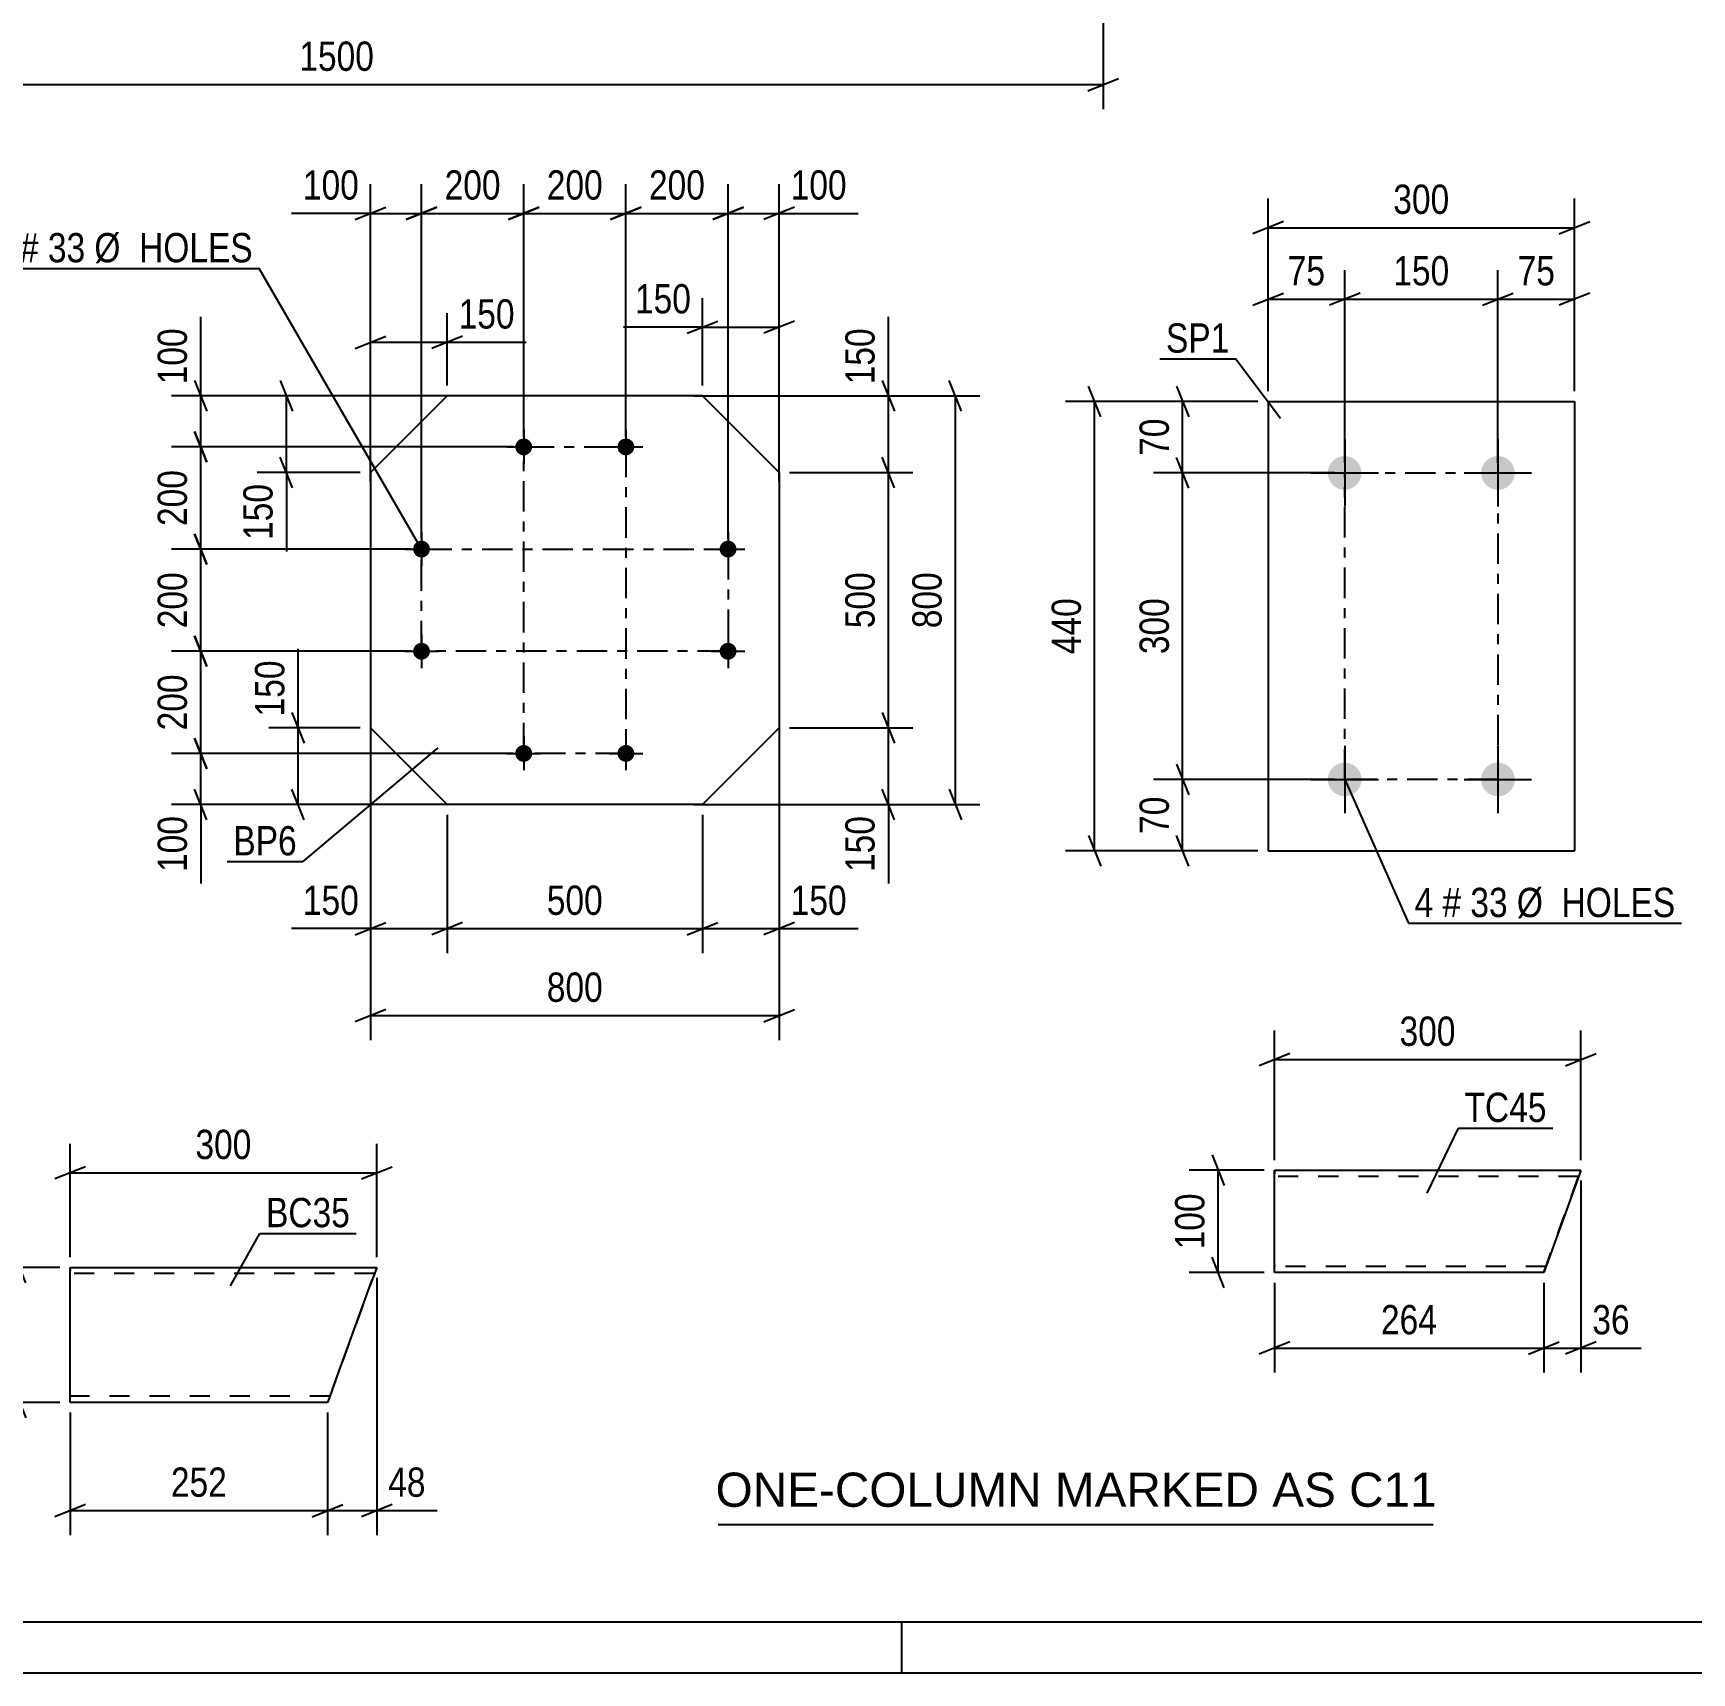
# Model space of a CAD drawing. Header units: millimetres. Extents: x 0 to 594, y 0 to 420.
# Drawn here: x 89 to 251.3, y 0 to 160.5 of the extents above; entities that cross this region are included whole.
import ezdxf

# ---------------------------------------------------------------- set-up
doc = ezdxf.new("R2010")
doc.units = ezdxf.units.MM
doc.linetypes.add('DXK_LINE_DOT2', pattern=[3.9198, 1.9599, -1.9599])
doc.linetypes.add('DXK_LINE_DOT3', pattern=[5.9187, 2.979, -0.9799, 0.9799, -0.9799])
doc.styles.add('Arial', font='arial.ttf', dxfattribs={"height": 0.2})
doc.styles.add('Arial Narrow', font='ARIALN.TTF', dxfattribs={"height": 0.2})

# ---------------------------------------------------------------- blocks, each defined once
blk = doc.blocks.new('Unknown-682013357-1131 - 22569')
at = {"color": 5, "linetype": 'Continuous'}
for p, q in [((5, 5), (589, 5)), ((174, 0), (174, 5)), ((0, 0), (594, 0))]:
    blk.add_line(p, q, dxfattribs=at)
blk = doc.blocks.new('Part-682013357-1289 - 1273')
at = {"color": 2, "linetype": 'Continuous'}
for p, q in [((92.59, 38.47), (92.59, 39.67)), ((92.59, 39.67), (122.59, 39.67)), ((122.47, 39.32), (122.16, 38.47)), ((122.56, 39.58), (122.47, 39.32)), ((122.59, 39.67), (122.56, 39.58)), ((92.59, 26.47), (92.59, 38.47)), ((118.23, 27.67), (122.16, 38.47)), ((118.23, 27.67), (117.79, 26.47)), ((117.79, 26.47), (92.59, 26.47))]:
    blk.add_line(p, q, dxfattribs=at)
at = {"color": 7, "linetype": 'DXK_LINE_DOT2'}
for p, q in [((92.59, 39.67), (92.59, 39.58)), ((92.59, 39.58), (92.59, 39.32)), ((122.37, 39.07), (92.59, 39.07)), ((122.59, 39.67), (117.79, 26.47)), ((122.32, 38.93), (122.16, 38.47)), ((92.59, 27.21), (92.59, 27.12)), ((92.59, 27.12), (92.59, 27.21)), ((92.59, 27.12), (92.59, 27.07)), ((92.59, 27.07), (92.59, 27.12)), ((118.01, 27.07), (92.59, 27.07)), ((118.01, 27.07), (118.02, 27.12))]:
    blk.add_line(p, q, dxfattribs=at)
blk = doc.blocks.new('Part-682013357-1235 - 1217')
at = {"color": 2, "linetype": 'Continuous'}
for p, q in [((210.45, 47.98), (210.45, 49.18)), ((210.45, 49.18), (240.45, 49.18)), ((240.41, 49.09), (240.18, 48.44)), ((240.45, 49.18), (240.41, 49.09)), ((210.45, 39.18), (210.45, 47.98)), ((240.01, 47.98), (236.81, 39.18)), ((240.18, 48.44), (240.01, 47.98)), ((236.81, 39.18), (210.45, 39.18))]:
    blk.add_line(p, q, dxfattribs=at)
at = {"color": 7, "linetype": 'DXK_LINE_DOT2'}
for p, q in [((210.45, 49.18), (210.45, 49.09)), ((210.45, 49.09), (210.45, 48.83)), ((236.84, 39.27), (240.32, 48.83)), ((240.23, 48.58), (210.45, 48.58)), ((210.45, 39.92), (210.45, 39.83)), ((210.45, 39.83), (210.45, 39.92)), ((210.45, 39.83), (210.45, 39.78)), ((210.45, 39.78), (210.45, 39.83)), ((237.03, 39.78), (210.45, 39.78))]:
    blk.add_line(p, q, dxfattribs=at)
blk = doc.blocks.new('Bolt-682013357-2531 - 2497')
at = {"linetype": 'Continuous'}
for points in [[(217.33, 119.08, -1), (217.33, 115.78, -1)], [(232.33, 119.08, -1), (232.33, 115.78, -1)], [(217.33, 89.08, -1), (217.33, 85.78, -1)], [(232.33, 89.08, -1), (232.33, 85.78, -1)]]:
    blk.add_hatch(color=1, dxfattribs=at).paths.add_polyline_path(points)
at = {"color": 1, "linetype": 'Continuous'}
for p, q in [((217.33, 120.73), (217.33, 114.13)), ((232.33, 120.73), (232.33, 114.13)), ((214.03, 117.43), (220.63, 117.43)), ((229.03, 117.43), (235.63, 117.43)), ((217.33, 90.73), (217.33, 84.13)), ((232.33, 90.73), (232.33, 84.13)), ((214.03, 87.43), (220.63, 87.43)), ((229.03, 87.43), (235.63, 87.43))]:
    blk.add_line(p, q, dxfattribs=at)
blk = doc.blocks.new('Part-682013357-2546 - 2497')
at = {"color": 2, "linetype": 'Continuous'}
for p, q in [((209.83, 124.43), (209.83, 80.43)), ((209.83, 124.43), (239.83, 124.43)), ((239.83, 124.43), (239.83, 80.43)), ((209.83, 80.43), (239.83, 80.43))]:
    blk.add_line(p, q, dxfattribs=at)
blk = doc.blocks.new('Bolt-682013357-1621 - 1587')
at = {"linetype": 'Continuous'}
for points in [[(136.98, 120.8, -1), (136.98, 119.15, -1)], [(146.98, 120.8, -1), (146.98, 119.15, -1)], [(126.98, 110.8, -1), (126.98, 109.15, -1)], [(156.98, 110.8, -1), (156.98, 109.15, -1)], [(126.98, 100.8, -1), (126.98, 99.15, -1)], [(156.98, 100.8, -1), (156.98, 99.15, -1)], [(136.98, 90.8, -1), (136.98, 89.15, -1)], [(146.98, 90.8, -1), (146.98, 89.15, -1)]]:
    blk.add_hatch(color=1, dxfattribs=at).paths.add_polyline_path(points)
at = {"color": 1, "linetype": 'Continuous'}
for p, q in [((136.98, 121.63), (136.98, 118.33)), ((146.98, 121.63), (146.98, 118.33)), ((135.33, 119.98), (138.63, 119.98)), ((145.33, 119.98), (148.63, 119.98)), ((126.98, 111.63), (126.98, 108.33)), ((156.98, 111.63), (156.98, 108.33)), ((125.33, 109.98), (128.63, 109.98)), ((155.33, 109.98), (158.63, 109.98)), ((126.98, 101.63), (126.98, 98.33)), ((156.98, 101.63), (156.98, 98.33)), ((125.33, 99.98), (128.63, 99.98)), ((155.33, 99.98), (158.63, 99.98)), ((136.98, 91.63), (136.98, 88.33)), ((146.98, 91.63), (146.98, 88.33)), ((135.33, 89.98), (138.63, 89.98)), ((145.33, 89.98), (148.63, 89.98))]:
    blk.add_line(p, q, dxfattribs=at)
blk = doc.blocks.new('Part-682013357-1636 - 1587')
at = {"color": 2, "linetype": 'Continuous'}
for p, q in [((129.48, 124.98), (121.98, 117.48)), ((154.48, 124.98), (129.48, 124.98)), ((161.98, 117.48), (154.48, 124.98)), ((121.98, 117.48), (121.98, 92.48)), ((161.98, 117.48), (161.98, 92.48)), ((129.48, 84.98), (121.98, 92.48)), ((161.98, 92.48), (154.48, 84.98)), ((154.48, 84.98), (129.48, 84.98))]:
    blk.add_line(p, q, dxfattribs=at)
blk = doc.blocks.new('Rectangle-682013357-2636 - 2497')
at = {"color": 1, "linetype": 'DXK_LINE_DOT3'}
blk.add_lwpolyline([(217.33, 117.43), (232.33, 117.43), (232.33, 87.43), (217.33, 87.43), (217.33, 117.43)], close=True, dxfattribs=at)
blk = doc.blocks.new('Rectangle-682013357-11024 - 1587')
at = {"color": 1, "linetype": 'DXK_LINE_DOT3'}
blk.add_lwpolyline([(136.98, 119.98), (146.98, 119.98), (146.98, 89.98), (136.98, 89.98), (136.98, 119.98)], close=True, dxfattribs=at)
blk = doc.blocks.new('Rectangle-682013357-11034 - 1587')
at = {"color": 1, "linetype": 'DXK_LINE_DOT3'}
blk.add_lwpolyline([(126.98, 109.98), (156.98, 109.98), (156.98, 99.98), (126.98, 99.98), (126.98, 109.98)], close=True, dxfattribs=at)
blk = doc.blocks.new('StraightDimension-682013357-4572 - 4039')
at = {"color": 7, "linetype": 'Continuous'}
for p, q in [((43.67, 245.25), (43.67, 153.03)), ((193.68, 245.25), (193.68, 153.03)), ((45.17, 156.03), (42.17, 154.83)), ((192.18, 154.83), (195.18, 156.03)), ((43.67, 155.43), (193.68, 155.43))]:
    blk.add_line(p, q, dxfattribs=at)
at = {"color": 0}
blk.add_wipeout([(122.93, 156.18), (122.93, 160.38), (114.42, 160.38), (114.42, 156.18)], dxfattribs=at)
at = {"color": 3, "style": 'Arial Narrow'}
blk.add_text('1500', height=2.863, dxfattribs=at).set_placement((115.02, 156.78))
blk = doc.blocks.new('StraightDimension-682013357-1308 - 1273')
at = {"color": 7, "linetype": 'Continuous'}
for p, q in [((92.59, 40.67), (92.59, 51.78)), ((122.59, 40.67), (122.59, 51.78)), ((94.09, 49.53), (91.09, 48.33)), ((92.59, 48.93), (122.59, 48.93)), ((121.09, 48.33), (124.09, 49.53))]:
    blk.add_line(p, q, dxfattribs=at)
at = {"color": 0}
blk.add_wipeout([(110.94, 49.68), (110.94, 53.88), (104.25, 53.88), (104.25, 49.68)], dxfattribs=at)
at = {"color": 3, "style": 'Arial Narrow'}
blk.add_text('300', height=2.863, dxfattribs=at).set_placement((104.85, 50.28))
blk = doc.blocks.new('StraightDimension-682013357-1300 - 1273')
at = {"color": 7, "linetype": 'Continuous'}
for p, q in [((122.59, 38.67), (122.59, 13.48)), ((117.79, 25.47), (117.79, 13.48)), ((116.29, 15.28), (119.29, 16.48)), ((124.09, 16.48), (121.09, 15.28)), ((117.79, 15.88), (122.59, 15.88))]:
    blk.add_line(p, q, dxfattribs=at)
at = {"color": 0}
blk.add_wipeout([(127.97, 16.63), (127.97, 20.83), (123.12, 20.83), (123.12, 16.63)], dxfattribs=at)
at = {"color": 7, "linetype": 'Continuous'}
blk.add_line((122.59, 15.88), (128.5, 15.88), dxfattribs=at)
blk.add_line((122.59, 15.88), (128.5, 15.88), dxfattribs=at)
at = {"color": 3, "style": 'Arial Narrow'}
blk.add_text('48', height=2.863, dxfattribs=at).set_placement((123.72, 17.23))
blk = doc.blocks.new('StraightDimension-682013357-1293 - 1273')
at = {"color": 7, "linetype": 'Continuous'}
for p, q in [((92.59, 25.47), (92.59, 13.48)), ((117.79, 25.47), (117.79, 13.48)), ((94.09, 16.48), (91.09, 15.28)), ((116.29, 15.28), (119.29, 16.48)), ((92.59, 15.88), (117.79, 15.88))]:
    blk.add_line(p, q, dxfattribs=at)
at = {"color": 0}
blk.add_wipeout([(108.53, 16.63), (108.53, 20.83), (101.85, 20.83), (101.85, 16.63)], dxfattribs=at)
at = {"color": 3, "style": 'Arial Narrow'}
blk.add_text('252', height=2.863, dxfattribs=at).set_placement((102.45, 17.23))
blk = doc.blocks.new('StraightDimension-682013357-11305 - 1273')
at = {"color": 7, "linetype": 'Continuous'}
for p, q in [((88.25, 38.17), (87.05, 41.17)), ((91.59, 39.67), (84.8, 39.67)), ((87.65, 26.47), (87.65, 39.67)), ((87.05, 27.97), (88.25, 24.97)), ((91.59, 26.47), (84.8, 26.47))]:
    blk.add_line(p, q, dxfattribs=at)
at = {"color": 0}
blk.add_wipeout([(86.9, 36.42), (82.7, 36.42), (82.7, 29.73), (86.9, 29.73)], dxfattribs=at)
at = {"color": 3, "style": 'Arial Narrow'}
blk.add_text('132', height=2.863, rotation=90.0002, dxfattribs=at).set_placement((86.3, 30.33))
blk = doc.blocks.new('StraightDimension-682013357-11316 - 1217')
at = {"color": 7, "linetype": 'Continuous'}
for p, q in [((204.35, 50.68), (205.55, 47.68)), ((209.45, 49.18), (202.1, 49.18)), ((204.95, 39.18), (204.95, 49.18)), ((205.55, 37.68), (204.35, 40.68)), ((209.45, 39.18), (202.1, 39.18))]:
    blk.add_line(p, q, dxfattribs=at)
at = {"color": 0}
blk.add_wipeout([(204.2, 47.53), (200, 47.53), (200, 40.84), (204.2, 40.84)], dxfattribs=at)
at = {"color": 3, "style": 'Arial Narrow'}
blk.add_text('100', height=2.863, rotation=90.0002, dxfattribs=at).set_placement((203.6, 41.44))
blk = doc.blocks.new('StraightDimension-682013357-1239 - 1217')
at = {"color": 7, "linetype": 'Continuous'}
for p, q in [((210.45, 50.18), (210.45, 62.86)), ((240.45, 50.18), (240.45, 62.86)), ((211.95, 60.61), (208.95, 59.41)), ((238.95, 59.41), (241.95, 60.61)), ((210.45, 60.01), (240.45, 60.01))]:
    blk.add_line(p, q, dxfattribs=at)
at = {"color": 0}
blk.add_wipeout([(228.79, 60.76), (228.79, 64.96), (222.1, 64.96), (222.1, 60.76)], dxfattribs=at)
at = {"color": 3, "style": 'Arial Narrow'}
blk.add_text('300', height=2.863, dxfattribs=at).set_placement((222.7, 61.36))
blk = doc.blocks.new('StraightDimension-682013357-1264 - 1217')
at = {"color": 7, "linetype": 'Continuous'}
for p, q in [((240.45, 48.18), (240.45, 29.38)), ((236.81, 38.18), (236.81, 29.38)), ((235.31, 31.18), (238.31, 32.38)), ((236.81, 31.78), (240.45, 31.78)), ((241.95, 32.38), (238.95, 31.18))]:
    blk.add_line(p, q, dxfattribs=at)
at = {"color": 0}
blk.add_wipeout([(245.83, 32.53), (245.83, 36.73), (240.97, 36.73), (240.97, 32.53)], dxfattribs=at)
at = {"color": 7, "linetype": 'Continuous'}
blk.add_line((240.45, 31.78), (246.35, 31.78), dxfattribs=at)
blk.add_line((240.45, 31.78), (246.35, 31.78), dxfattribs=at)
at = {"color": 3, "style": 'Arial Narrow'}
blk.add_text('36', height=2.863, dxfattribs=at).set_placement((241.57, 33.13))
blk = doc.blocks.new('StraightDimension-682013357-1256 - 1217')
at = {"color": 7, "linetype": 'Continuous'}
for p, q in [((210.45, 38.18), (210.45, 29.38)), ((236.81, 38.18), (236.81, 29.38)), ((211.95, 32.38), (208.95, 31.18)), ((210.45, 31.78), (236.81, 31.78)), ((235.31, 31.18), (238.31, 32.38))]:
    blk.add_line(p, q, dxfattribs=at)
at = {"color": 0}
blk.add_wipeout([(226.97, 32.53), (226.97, 36.73), (220.28, 36.73), (220.28, 32.53)], dxfattribs=at)
at = {"color": 3, "style": 'Arial Narrow'}
blk.add_text('264', height=2.863, dxfattribs=at).set_placement((220.88, 33.13))
blk = doc.blocks.new('StraightDimension-682013357-2573 - 2497')
at = {"color": 7, "linetype": 'Continuous'}
for p, q in [((200.87, 88.93), (202.07, 85.93)), ((216.33, 87.43), (198.62, 87.43)), ((201.47, 80.43), (201.47, 87.43)), ((202.07, 78.93), (200.87, 81.93)), ((208.83, 80.43), (198.62, 80.43))]:
    blk.add_line(p, q, dxfattribs=at)
at = {"color": 0}
blk.add_wipeout([(200.72, 86.36), (196.52, 86.36), (196.52, 81.5), (200.72, 81.5)], dxfattribs=at)
at = {"color": 3, "style": 'Arial Narrow'}
blk.add_text('70', height=2.863, rotation=90.0002, dxfattribs=at).set_placement((200.12, 82.1))
blk = doc.blocks.new('StraightDimension-682013357-2563 - 2497')
at = {"color": 7, "linetype": 'Continuous'}
for p, q in [((202.07, 115.93), (200.87, 118.93)), ((216.33, 117.43), (198.62, 117.43)), ((201.47, 87.43), (201.47, 117.43)), ((200.87, 88.93), (202.07, 85.93)), ((216.33, 87.43), (198.62, 87.43))]:
    blk.add_line(p, q, dxfattribs=at)
at = {"color": 0}
blk.add_wipeout([(200.72, 105.77), (196.52, 105.77), (196.52, 99.09), (200.72, 99.09)], dxfattribs=at)
at = {"color": 3, "style": 'Arial Narrow'}
blk.add_text('300', height=2.863, rotation=90.0002, dxfattribs=at).set_placement((200.12, 99.69))
blk = doc.blocks.new('StraightDimension-682013357-2595 - 2497')
at = {"color": 7, "linetype": 'Continuous'}
for p, q in [((209.83, 125.43), (209.83, 137.28)), ((217.33, 118.43), (217.33, 137.28)), ((208.33, 133.83), (211.33, 135.03)), ((218.83, 135.03), (215.83, 133.83)), ((209.83, 134.43), (217.33, 134.43))]:
    blk.add_line(p, q, dxfattribs=at)
at = {"color": 0}
blk.add_wipeout([(216.01, 135.18), (216.01, 139.38), (211.16, 139.38), (211.16, 135.18)], dxfattribs=at)
at = {"color": 3, "style": 'Arial Narrow'}
blk.add_text('75', height=2.863, dxfattribs=at).set_placement((211.76, 135.78))
blk = doc.blocks.new('StraightDimension-682013357-2615 - 2497')
at = {"color": 7, "linetype": 'Continuous'}
for p, q in [((232.33, 118.43), (232.33, 137.28)), ((239.83, 125.43), (239.83, 137.28)), ((230.83, 133.83), (233.83, 135.03)), ((241.33, 135.03), (238.33, 133.83)), ((232.33, 134.43), (239.83, 134.43))]:
    blk.add_line(p, q, dxfattribs=at)
at = {"color": 0}
blk.add_wipeout([(238.51, 135.18), (238.51, 139.38), (233.66, 139.38), (233.66, 135.18)], dxfattribs=at)
at = {"color": 3, "style": 'Arial Narrow'}
blk.add_text('75', height=2.863, dxfattribs=at).set_placement((234.26, 135.78))
blk = doc.blocks.new('StraightDimension-682013357-2553 - 2497')
at = {"color": 7, "linetype": 'Continuous'}
for p, q in [((200.87, 125.93), (202.07, 122.93)), ((208.83, 124.43), (198.62, 124.43)), ((201.47, 117.43), (201.47, 124.43)), ((202.07, 115.93), (200.87, 118.93)), ((216.33, 117.43), (198.62, 117.43))]:
    blk.add_line(p, q, dxfattribs=at)
at = {"color": 0}
blk.add_wipeout([(200.72, 123.36), (196.52, 123.36), (196.52, 118.5), (200.72, 118.5)], dxfattribs=at)
at = {"color": 3, "style": 'Arial Narrow'}
blk.add_text('70', height=2.863, rotation=90.0002, dxfattribs=at).set_placement((200.12, 119.1))
blk = doc.blocks.new('StraightDimension-682013357-2584 - 2497')
at = {"color": 7, "linetype": 'Continuous'}
for p, q in [((193.46, 122.93), (192.26, 125.93)), ((208.83, 124.43), (190.01, 124.43)), ((192.86, 80.43), (192.86, 124.43)), ((192.26, 81.93), (193.46, 78.93)), ((208.83, 80.43), (190.01, 80.43))]:
    blk.add_line(p, q, dxfattribs=at)
at = {"color": 0}
blk.add_wipeout([(192.11, 105.77), (187.91, 105.77), (187.91, 99.09), (192.11, 99.09)], dxfattribs=at)
at = {"color": 3, "style": 'Arial Narrow'}
blk.add_text('440', height=2.863, rotation=90.0002, dxfattribs=at).set_placement((191.51, 99.69))
blk = doc.blocks.new('StraightDimension-682013357-2605 - 2497')
at = {"color": 7, "linetype": 'Continuous'}
for p, q in [((217.33, 118.43), (217.33, 137.28)), ((232.33, 118.43), (232.33, 137.28)), ((218.83, 135.03), (215.83, 133.83)), ((230.83, 133.83), (233.83, 135.03)), ((217.33, 134.43), (232.33, 134.43))]:
    blk.add_line(p, q, dxfattribs=at)
at = {"color": 0}
blk.add_wipeout([(228.18, 135.18), (228.18, 139.38), (221.49, 139.38), (221.49, 135.18)], dxfattribs=at)
at = {"color": 3, "style": 'Arial Narrow'}
blk.add_text('150', height=2.863, dxfattribs=at).set_placement((222.09, 135.78))
blk = doc.blocks.new('StraightDimension-682013357-2626 - 2497')
at = {"color": 7, "linetype": 'Continuous'}
for p, q in [((209.83, 125.43), (209.83, 144.28)), ((239.83, 125.43), (239.83, 144.28)), ((211.33, 142.03), (208.33, 140.83)), ((209.83, 141.43), (239.83, 141.43)), ((238.33, 140.83), (241.33, 142.03))]:
    blk.add_line(p, q, dxfattribs=at)
at = {"color": 0}
blk.add_wipeout([(228.18, 142.18), (228.18, 146.38), (221.49, 146.38), (221.49, 142.18)], dxfattribs=at)
at = {"color": 3, "style": 'Arial Narrow'}
blk.add_text('300', height=2.863, dxfattribs=at).set_placement((222.09, 142.78))
blk = doc.blocks.new('StraightDimension-682013357-16284 - 1587')
at = {"color": 7, "linetype": 'Continuous'}
for p, q in [((121.98, 116.6), (121.98, 133.06)), ((129.48, 125.98), (129.48, 133.06)), ((120.48, 129.61), (123.48, 130.81)), ((121.98, 130.21), (129.48, 130.21)), ((130.98, 130.81), (127.98, 129.61))]:
    blk.add_line(p, q, dxfattribs=at)
at = {"color": 0}
blk.add_wipeout([(136.69, 130.96), (136.69, 135.16), (130.01, 135.16), (130.01, 130.96)], dxfattribs=at)
at = {"color": 7, "linetype": 'Continuous'}
blk.add_line((129.48, 130.21), (137.22, 130.21), dxfattribs=at)
blk.add_line((129.48, 130.21), (137.22, 130.21), dxfattribs=at)
at = {"color": 3, "style": 'Arial Narrow'}
blk.add_text('150', height=2.863, dxfattribs=at).set_placement((130.61, 131.56))
blk = doc.blocks.new('StraightDimension-682013357-20487 - 1587')
at = {"color": 7, "linetype": 'Continuous'}
for p, q in [((104.77, 121.48), (105.97, 118.48)), ((135.98, 119.98), (102.52, 119.98)), ((105.37, 109.98), (105.37, 119.98)), ((105.97, 108.48), (104.77, 111.48)), ((125.98, 109.98), (102.52, 109.98))]:
    blk.add_line(p, q, dxfattribs=at)
at = {"color": 0}
blk.add_wipeout([(104.62, 118.32), (100.42, 118.32), (100.42, 111.63), (104.62, 111.63)], dxfattribs=at)
at = {"color": 3, "style": 'Arial Narrow'}
blk.add_text('200', height=2.863, rotation=90.0002, dxfattribs=at).set_placement((104.02, 112.23))
blk = doc.blocks.new('StraightDimension-682013357-11050 - 1587')
at = {"color": 7, "linetype": 'Continuous'}
for p, q in [((121.98, 116.6), (121.98, 145.68)), ((126.98, 110.98), (126.98, 145.68)), ((120.48, 142.23), (123.48, 143.43)), ((128.48, 143.43), (125.48, 142.23)), ((121.98, 142.83), (126.98, 142.83))]:
    blk.add_line(p, q, dxfattribs=at)
at = {"color": 0}
blk.add_wipeout([(121.46, 143.58), (121.46, 147.78), (114.77, 147.78), (114.77, 143.58)], dxfattribs=at)
at = {"color": 7, "linetype": 'Continuous'}
blk.add_line((121.98, 142.83), (114.25, 142.83), dxfattribs=at)
blk.add_line((121.98, 142.83), (114.25, 142.83), dxfattribs=at)
at = {"color": 3, "style": 'Arial Narrow'}
blk.add_text('100', height=2.863, dxfattribs=at).set_placement((115.37, 144.18))
blk = doc.blocks.new('StraightDimension-682013357-11162 - 1587')
at = {"color": 7, "linetype": 'Continuous'}
for p, q in [((129.48, 83.98), (129.48, 70.43)), ((154.48, 83.98), (154.48, 70.43)), ((130.98, 73.43), (127.98, 72.23)), ((152.98, 72.23), (155.98, 73.43)), ((129.48, 72.83), (154.48, 72.83))]:
    blk.add_line(p, q, dxfattribs=at)
at = {"color": 0}
blk.add_wipeout([(145.32, 73.58), (145.32, 77.78), (138.64, 77.78), (138.64, 73.58)], dxfattribs=at)
at = {"color": 3, "style": 'Arial Narrow'}
blk.add_text('500', height=2.863, dxfattribs=at).set_placement((139.24, 74.18))
blk = doc.blocks.new('StraightDimension-682013357-11046 - 1587')
at = {"color": 7, "linetype": 'Continuous'}
for p, q in [((156.98, 110.98), (156.98, 145.68)), ((161.98, 116.6), (161.98, 145.68)), ((155.48, 142.23), (158.48, 143.43)), ((163.48, 143.43), (160.48, 142.23)), ((156.98, 142.83), (161.98, 142.83))]:
    blk.add_line(p, q, dxfattribs=at)
at = {"color": 0}
blk.add_wipeout([(169.19, 143.58), (169.19, 147.78), (162.51, 147.78), (162.51, 143.58)], dxfattribs=at)
at = {"color": 7, "linetype": 'Continuous'}
blk.add_line((161.98, 142.83), (169.72, 142.83), dxfattribs=at)
blk.add_line((161.98, 142.83), (169.72, 142.83), dxfattribs=at)
at = {"color": 3, "style": 'Arial Narrow'}
blk.add_text('100', height=2.863, dxfattribs=at).set_placement((163.11, 144.18))
blk = doc.blocks.new('StraightDimension-682013357-11161 - 1587')
at = {"color": 7, "linetype": 'Continuous'}
for p, q in [((161.98, 93.35), (161.98, 70.43)), ((154.48, 83.98), (154.48, 70.43)), ((152.98, 72.23), (155.98, 73.43)), ((163.48, 73.43), (160.48, 72.23)), ((154.48, 72.83), (161.98, 72.83))]:
    blk.add_line(p, q, dxfattribs=at)
at = {"color": 0}
blk.add_wipeout([(169.19, 73.58), (169.19, 77.78), (162.51, 77.78), (162.51, 73.58)], dxfattribs=at)
at = {"color": 7, "linetype": 'Continuous'}
blk.add_line((161.98, 72.83), (169.72, 72.83), dxfattribs=at)
blk.add_line((161.98, 72.83), (169.72, 72.83), dxfattribs=at)
at = {"color": 3, "style": 'Arial Narrow'}
blk.add_text('150', height=2.863, dxfattribs=at).set_placement((163.11, 74.18))
blk = doc.blocks.new('StraightDimension-682013357-11163 - 1587')
at = {"color": 7, "linetype": 'Continuous'}
for p, q in [((121.98, 93.35), (121.98, 70.43)), ((129.48, 83.98), (129.48, 70.43)), ((120.48, 72.23), (123.48, 73.43)), ((130.98, 73.43), (127.98, 72.23)), ((121.98, 72.83), (129.48, 72.83))]:
    blk.add_line(p, q, dxfattribs=at)
at = {"color": 0}
blk.add_wipeout([(121.46, 73.58), (121.46, 77.78), (114.77, 77.78), (114.77, 73.58)], dxfattribs=at)
at = {"color": 7, "linetype": 'Continuous'}
blk.add_line((121.98, 72.83), (114.25, 72.83), dxfattribs=at)
blk.add_line((121.98, 72.83), (114.25, 72.83), dxfattribs=at)
at = {"color": 3, "style": 'Arial Narrow'}
blk.add_text('150', height=2.863, dxfattribs=at).set_placement((115.37, 74.18))
blk = doc.blocks.new('StraightDimension-682013357-11192 - 1587')
at = {"color": 7, "linetype": 'Continuous'}
for p, q in [((121.98, 93.35), (121.98, 61.92)), ((161.98, 93.35), (161.98, 61.92)), ((123.48, 64.92), (120.48, 63.72)), ((121.98, 64.32), (161.98, 64.32)), ((160.48, 63.72), (163.48, 64.92))]:
    blk.add_line(p, q, dxfattribs=at)
at = {"color": 0}
blk.add_wipeout([(145.33, 65.07), (145.33, 69.27), (138.64, 69.27), (138.64, 65.07)], dxfattribs=at)
at = {"color": 3, "style": 'Arial Narrow'}
blk.add_text('800', height=2.863, dxfattribs=at).set_placement((139.24, 65.67))
blk = doc.blocks.new('StraightDimension-682013357-11203 - 1587')
at = {"color": 7, "linetype": 'Continuous'}
for p, q in [((172.07, 126.48), (173.27, 123.48)), ((153.61, 124.98), (175.07, 124.98)), ((172.67, 117.48), (172.67, 124.98)), ((173.27, 115.98), (172.07, 118.98)), ((162.98, 117.48), (175.07, 117.48))]:
    blk.add_line(p, q, dxfattribs=at)
at = {"color": 0}
blk.add_wipeout([(171.92, 132.19), (167.72, 132.19), (167.72, 125.5), (171.92, 125.5)], dxfattribs=at)
at = {"color": 7, "linetype": 'Continuous'}
blk.add_line((172.67, 124.98), (172.67, 132.71), dxfattribs=at)
blk.add_line((172.67, 124.98), (172.67, 132.71), dxfattribs=at)
at = {"color": 3, "style": 'Arial Narrow'}
blk.add_text('150', height=2.863, rotation=90.0002, dxfattribs=at).set_placement((171.32, 126.1))
blk = doc.blocks.new('StraightDimension-682013357-11204 - 1587')
at = {"color": 7, "linetype": 'Continuous'}
for p, q in [((173.27, 115.98), (172.07, 118.98)), ((162.98, 117.48), (175.07, 117.48)), ((172.67, 92.48), (172.67, 117.48)), ((172.07, 93.98), (173.27, 90.98)), ((162.98, 92.48), (175.07, 92.48))]:
    blk.add_line(p, q, dxfattribs=at)
at = {"color": 0}
blk.add_wipeout([(171.92, 108.32), (167.72, 108.32), (167.72, 101.63), (171.92, 101.63)], dxfattribs=at)
at = {"color": 3, "style": 'Arial Narrow'}
blk.add_text('500', height=2.863, rotation=90.0002, dxfattribs=at).set_placement((171.32, 102.23))
blk = doc.blocks.new('StraightDimension-682013357-11205 - 1587')
at = {"color": 7, "linetype": 'Continuous'}
for p, q in [((172.07, 93.98), (173.27, 90.98)), ((162.98, 92.48), (175.07, 92.48)), ((172.67, 84.98), (172.67, 92.48)), ((173.27, 83.48), (172.07, 86.48)), ((153.61, 84.98), (175.07, 84.98))]:
    blk.add_line(p, q, dxfattribs=at)
at = {"color": 0}
blk.add_wipeout([(171.92, 84.45), (167.72, 84.45), (167.72, 77.77), (171.92, 77.77)], dxfattribs=at)
at = {"color": 7, "linetype": 'Continuous'}
blk.add_line((172.67, 84.98), (172.67, 77.24), dxfattribs=at)
blk.add_line((172.67, 84.98), (172.67, 77.24), dxfattribs=at)
at = {"color": 3, "style": 'Arial Narrow'}
blk.add_text('150', height=2.863, rotation=90.0002, dxfattribs=at).set_placement((171.32, 78.37))
blk = doc.blocks.new('StraightDimension-682013357-11234 - 1587')
at = {"color": 7, "linetype": 'Continuous'}
for p, q in [((179.83, 123.48), (178.63, 126.48)), ((153.61, 124.98), (181.63, 124.98)), ((179.23, 84.98), (179.23, 124.98)), ((178.63, 86.48), (179.83, 83.48)), ((153.61, 84.98), (181.63, 84.98))]:
    blk.add_line(p, q, dxfattribs=at)
at = {"color": 0}
blk.add_wipeout([(178.48, 108.32), (174.28, 108.32), (174.28, 101.63), (178.48, 101.63)], dxfattribs=at)
at = {"color": 3, "style": 'Arial Narrow'}
blk.add_text('800', height=2.863, rotation=90.0002, dxfattribs=at).set_placement((177.88, 102.23))
blk = doc.blocks.new('StraightDimension-682013357-15745 - 1587')
at = {"color": 7, "linetype": 'Continuous'}
for p, q in [((104.77, 126.48), (105.97, 123.48)), ((130.36, 124.98), (102.52, 124.98)), ((105.37, 119.98), (105.37, 124.98)), ((105.97, 118.48), (104.77, 121.48)), ((135.98, 119.98), (102.52, 119.98))]:
    blk.add_line(p, q, dxfattribs=at)
at = {"color": 0}
blk.add_wipeout([(104.62, 132.19), (100.42, 132.19), (100.42, 125.5), (104.62, 125.5)], dxfattribs=at)
at = {"color": 7, "linetype": 'Continuous'}
blk.add_line((105.37, 124.98), (105.37, 132.71), dxfattribs=at)
blk.add_line((105.37, 124.98), (105.37, 132.71), dxfattribs=at)
at = {"color": 3, "style": 'Arial Narrow'}
blk.add_text('100', height=2.863, rotation=90.0002, dxfattribs=at).set_placement((104.02, 126.1))
blk = doc.blocks.new('StraightDimension-682013357-20419 - 1587')
at = {"color": 7, "linetype": 'Continuous'}
for p, q in [((136.98, 120.98), (136.98, 145.68)), ((146.98, 120.98), (146.98, 145.68)), ((135.48, 142.23), (138.48, 143.43)), ((148.48, 143.43), (145.48, 142.23)), ((136.98, 142.83), (146.98, 142.83))]:
    blk.add_line(p, q, dxfattribs=at)
at = {"color": 0}
blk.add_wipeout([(145.32, 143.58), (145.32, 147.78), (138.64, 147.78), (138.64, 143.58)], dxfattribs=at)
at = {"color": 3, "style": 'Arial Narrow'}
blk.add_text('200', height=2.863, dxfattribs=at).set_placement((139.24, 144.18))
blk = doc.blocks.new('StraightDimension-682013357-15749 - 1587')
at = {"color": 7, "linetype": 'Continuous'}
for p, q in [((104.77, 91.48), (105.97, 88.48)), ((135.98, 89.98), (102.52, 89.98)), ((105.37, 84.98), (105.37, 89.98)), ((105.97, 83.48), (104.77, 86.48)), ((130.36, 84.98), (102.52, 84.98))]:
    blk.add_line(p, q, dxfattribs=at)
at = {"color": 0}
blk.add_wipeout([(104.62, 84.45), (100.42, 84.45), (100.42, 77.77), (104.62, 77.77)], dxfattribs=at)
at = {"color": 7, "linetype": 'Continuous'}
blk.add_line((105.37, 84.98), (105.37, 77.24), dxfattribs=at)
blk.add_line((105.37, 84.98), (105.37, 77.24), dxfattribs=at)
at = {"color": 3, "style": 'Arial Narrow'}
blk.add_text('100', height=2.863, rotation=90.0002, dxfattribs=at).set_placement((104.02, 78.37))
blk = doc.blocks.new('StraightDimension-682013357-16295 - 1587')
at = {"color": 7, "linetype": 'Continuous'}
for p, q in [((113.15, 126.48), (114.35, 123.48)), ((130.36, 124.98), (110.9, 124.98)), ((113.75, 117.48), (113.75, 124.98)), ((114.35, 115.98), (113.15, 118.98)), ((120.98, 117.48), (110.9, 117.48))]:
    blk.add_line(p, q, dxfattribs=at)
at = {"color": 0}
blk.add_wipeout([(113, 116.95), (108.8, 116.95), (108.8, 110.27), (113, 110.27)], dxfattribs=at)
at = {"color": 7, "linetype": 'Continuous'}
blk.add_line((113.75, 117.48), (113.75, 109.74), dxfattribs=at)
blk.add_line((113.75, 117.48), (113.75, 109.74), dxfattribs=at)
at = {"color": 3, "style": 'Arial Narrow'}
blk.add_text('150', height=2.863, rotation=90.0002, dxfattribs=at).set_placement((112.4, 110.87))
blk = doc.blocks.new('StraightDimension-682013357-16328 - 1587')
at = {"color": 7, "linetype": 'Continuous'}
for p, q in [((114.3, 93.98), (115.5, 90.98)), ((120.98, 92.48), (112.05, 92.48)), ((114.9, 84.98), (114.9, 92.48)), ((115.5, 83.48), (114.3, 86.48)), ((130.36, 84.98), (112.05, 84.98))]:
    blk.add_line(p, q, dxfattribs=at)
at = {"color": 0}
blk.add_wipeout([(114.15, 99.69), (109.95, 99.69), (109.95, 93), (114.15, 93)], dxfattribs=at)
at = {"color": 7, "linetype": 'Continuous'}
blk.add_line((114.9, 92.48), (114.9, 100.21), dxfattribs=at)
blk.add_line((114.9, 92.48), (114.9, 100.21), dxfattribs=at)
at = {"color": 3, "style": 'Arial Narrow'}
blk.add_text('150', height=2.863, rotation=90.0002, dxfattribs=at).set_placement((113.55, 93.6))
blk = doc.blocks.new('StraightDimension-682013357-20485 - 1587')
at = {"color": 7, "linetype": 'Continuous'}
for p, q in [((104.77, 111.48), (105.97, 108.48)), ((125.98, 109.98), (102.52, 109.98)), ((105.37, 99.98), (105.37, 109.98)), ((105.97, 98.48), (104.77, 101.48)), ((125.98, 99.98), (102.52, 99.98))]:
    blk.add_line(p, q, dxfattribs=at)
at = {"color": 0}
blk.add_wipeout([(104.62, 108.32), (100.42, 108.32), (100.42, 101.63), (104.62, 101.63)], dxfattribs=at)
at = {"color": 3, "style": 'Arial Narrow'}
blk.add_text('200', height=2.863, rotation=90.0002, dxfattribs=at).set_placement((104.02, 102.23))
blk = doc.blocks.new('StraightDimension-682013357-18509 - 1587')
at = {"color": 7, "linetype": 'Continuous'}
for p, q in [((154.48, 125.98), (154.48, 134.54)), ((161.98, 118.48), (161.98, 134.54)), ((152.98, 131.09), (155.98, 132.29)), ((154.48, 131.69), (161.98, 131.69)), ((163.48, 132.29), (160.48, 131.09))]:
    blk.add_line(p, q, dxfattribs=at)
at = {"color": 0}
blk.add_wipeout([(153.96, 132.44), (153.96, 136.64), (147.27, 136.64), (147.27, 132.44)], dxfattribs=at)
at = {"color": 7, "linetype": 'Continuous'}
blk.add_line((154.48, 131.69), (146.75, 131.69), dxfattribs=at)
blk.add_line((154.48, 131.69), (146.75, 131.69), dxfattribs=at)
at = {"color": 3, "style": 'Arial Narrow'}
blk.add_text('150', height=2.863, dxfattribs=at).set_placement((147.87, 133.04))
blk = doc.blocks.new('StraightDimension-682013357-20417 - 1587')
at = {"color": 7, "linetype": 'Continuous'}
for p, q in [((126.98, 110.98), (126.98, 145.68)), ((136.98, 120.98), (136.98, 145.68)), ((125.48, 142.23), (128.48, 143.43)), ((138.48, 143.43), (135.48, 142.23)), ((126.98, 142.83), (136.98, 142.83))]:
    blk.add_line(p, q, dxfattribs=at)
at = {"color": 0}
blk.add_wipeout([(135.32, 143.58), (135.32, 147.78), (128.64, 147.78), (128.64, 143.58)], dxfattribs=at)
at = {"color": 3, "style": 'Arial Narrow'}
blk.add_text('200', height=2.863, dxfattribs=at).set_placement((129.24, 144.18))
blk = doc.blocks.new('StraightDimension-682013357-20421 - 1587')
at = {"color": 7, "linetype": 'Continuous'}
for p, q in [((146.98, 120.98), (146.98, 145.68)), ((156.98, 110.98), (156.98, 145.68)), ((145.48, 142.23), (148.48, 143.43)), ((158.48, 143.43), (155.48, 142.23)), ((146.98, 142.83), (156.98, 142.83))]:
    blk.add_line(p, q, dxfattribs=at)
at = {"color": 0}
blk.add_wipeout([(155.32, 143.58), (155.32, 147.78), (148.64, 147.78), (148.64, 143.58)], dxfattribs=at)
at = {"color": 3, "style": 'Arial Narrow'}
blk.add_text('200', height=2.863, dxfattribs=at).set_placement((149.24, 144.18))
blk = doc.blocks.new('StraightDimension-682013357-20483 - 1587')
at = {"color": 7, "linetype": 'Continuous'}
for p, q in [((104.77, 101.48), (105.97, 98.48)), ((125.98, 99.98), (102.52, 99.98)), ((105.37, 89.98), (105.37, 99.98)), ((105.97, 88.48), (104.77, 91.48)), ((135.98, 89.98), (102.52, 89.98))]:
    blk.add_line(p, q, dxfattribs=at)
at = {"color": 0}
blk.add_wipeout([(104.62, 98.32), (100.42, 98.32), (100.42, 91.63), (104.62, 91.63)], dxfattribs=at)
at = {"color": 3, "style": 'Arial Narrow'}
blk.add_text('200', height=2.863, rotation=90.0002, dxfattribs=at).set_placement((104.02, 92.23))
blk = doc.blocks.new('Unknown-682013357-23373 - 22569')
at = {"color": 7, "linetype": 'Continuous'}
blk.add_line((156, 14.5), (226, 14.5), dxfattribs=at)
at = {"color": 7, "style": 'Arial'}
blk.add_text('ONE-COLUMN MARKED AS C11', height=3.3428, dxfattribs=at).set_placement((155.76, 16.25))
blk = doc.blocks.new('Mark-682013357-1285 - 1273')
at = {"color": 0}
blk.add_wipeout([(119.98, 43.61), (119.98, 46.61), (111.76, 46.61), (111.76, 43.61)], dxfattribs=at)
blk.add_wipeout([(119.98, 43.61), (119.98, 46.61), (111.76, 46.61), (111.76, 43.61)], dxfattribs=at)
at = {"color": 30, "linetype": 'Continuous'}
for p, q in [((108.28, 37.87), (111.16, 43.01)), ((111.16, 43.01), (120.58, 43.01))]:
    blk.add_line(p, q, dxfattribs=at)
at = {"color": 3, "style": 'Arial Narrow'}
blk.add_text('BC35', height=2.863, dxfattribs=at).set_placement((111.76, 43.61))
blk = doc.blocks.new('Mark-682013357-1230 - 1217')
at = {"color": 0}
blk.add_wipeout([(237.1, 53.91), (237.1, 56.91), (229.06, 56.91), (229.06, 53.91)], dxfattribs=at)
blk.add_wipeout([(237.1, 53.91), (237.1, 56.91), (229.06, 56.91), (229.06, 53.91)], dxfattribs=at)
at = {"color": 30, "linetype": 'Continuous'}
for p, q in [((225.4, 46.94), (228.46, 53.31)), ((228.46, 53.31), (237.7, 53.31))]:
    blk.add_line(p, q, dxfattribs=at)
at = {"color": 3, "style": 'Arial Narrow'}
blk.add_text('TC45', height=2.863, dxfattribs=at).set_placement((229.06, 53.91))
blk = doc.blocks.new('Mark-682013357-2527 - 2497')
at = {"color": 0}
for points in [[(226, 73.96), (226, 76.96), (224.17, 76.96), (224.17, 73.96)], [(228.73, 73.96), (228.73, 76.96), (226.9, 76.96), (226.9, 73.96)], [(233.28, 73.96), (233.28, 76.96), (229.63, 76.96), (229.63, 73.96)], [(249.71, 73.96), (249.71, 76.96), (234.18, 76.96), (234.18, 73.96)]]:
    blk.add_wipeout(points, dxfattribs=at)
for points in [[(226, 73.96), (226, 76.96), (224.17, 76.96), (224.17, 73.96)], [(228.73, 73.96), (228.73, 76.96), (226.9, 76.96), (226.9, 73.96)], [(233.28, 73.96), (233.28, 76.96), (229.63, 76.96), (229.63, 73.96)], [(249.71, 73.96), (249.71, 76.96), (234.18, 76.96), (234.18, 73.96)]]:
    blk.add_wipeout(points, dxfattribs=at)
at = {"color": 7, "linetype": 'Continuous'}
for p, q in [((217.33, 87.43), (223.57, 73.36)), ((223.57, 73.36), (250.31, 73.36))]:
    blk.add_line(p, q, dxfattribs=at)
at = {"color": 3, "style": 'Arial Narrow'}
for s, height, p in [('4', 2.86, (224.17, 73.96)), ('#', 2.86, (226.9, 73.96)), ('33', 2.863, (229.63, 73.96)), ('Ø  HOLES', 2.863, (234.18, 73.96))]:
    blk.add_text(s, height=height, dxfattribs=at).set_placement(p)
blk = doc.blocks.new('Mark-682013357-2542 - 2497')
at = {"color": 0}
blk.add_wipeout([(206.05, 129.2), (206.05, 132.2), (199.84, 132.2), (199.84, 129.2)], dxfattribs=at)
blk.add_wipeout([(206.05, 129.2), (206.05, 132.2), (199.84, 132.2), (199.84, 129.2)], dxfattribs=at)
at = {"color": 30, "linetype": 'Continuous'}
for p in [(199.24, 128.6), (211.06, 122.74)]:
    blk.add_line(p, (206.65, 128.6), dxfattribs=at)
at = {"color": 3, "style": 'Arial Narrow'}
blk.add_text('SP1', height=2.863, dxfattribs=at).set_placement((199.84, 129.2))
blk = doc.blocks.new('Mark-682013357-11270 - 1587')
at = {"color": 0}
blk.add_wipeout([(114.77, 80), (114.77, 83), (108.56, 83), (108.56, 80)], dxfattribs=at)
blk.add_wipeout([(114.77, 80), (114.77, 83), (108.56, 83), (108.56, 80)], dxfattribs=at)
at = {"color": 30, "linetype": 'Continuous'}
for p in [(128.59, 90.53), (107.96, 79.4)]:
    blk.add_line(p, (115.37, 79.4), dxfattribs=at)
at = {"color": 3, "style": 'Arial Narrow'}
blk.add_text('BP6', height=2.863, dxfattribs=at).set_placement((108.56, 80))
blk = doc.blocks.new('Mark-682013357-11244 - 1587')
at = {"color": 0}
for points in [[(86.78, 138.04), (86.78, 141.04), (84.95, 141.04), (84.95, 138.04)], [(89.51, 138.04), (89.51, 141.04), (87.68, 141.04), (87.68, 138.04)], [(94.06, 138.04), (94.06, 141.04), (90.41, 141.04), (90.41, 138.04)], [(110.49, 138.04), (110.49, 141.04), (94.96, 141.04), (94.96, 138.04)]]:
    blk.add_wipeout(points, dxfattribs=at)
for points in [[(86.78, 138.04), (86.78, 141.04), (84.95, 141.04), (84.95, 138.04)], [(89.51, 138.04), (89.51, 141.04), (87.68, 141.04), (87.68, 138.04)], [(94.06, 138.04), (94.06, 141.04), (90.41, 141.04), (90.41, 138.04)], [(110.49, 138.04), (110.49, 141.04), (94.96, 141.04), (94.96, 138.04)]]:
    blk.add_wipeout(points, dxfattribs=at)
at = {"color": 7, "linetype": 'Continuous'}
for p in [(84.35, 137.44), (126.98, 109.98)]:
    blk.add_line(p, (111.09, 137.44), dxfattribs=at)
at = {"color": 3, "style": 'Arial Narrow'}
for s, height, p in [('8', 2.86, (84.95, 138.04)), ('#', 2.86, (87.68, 138.04)), ('33', 2.863, (90.41, 138.04)), ('Ø  HOLES', 2.863, (94.96, 138.04))]:
    blk.add_text(s, height=height, dxfattribs=at).set_placement(p)

msp = doc.modelspace()

# ---------------------------------------------------------------- block references
for name in ['Unknown-682013357-1131 - 22569', 'Part-682013357-1636 - 1587', 'Part-682013357-2546 - 2497', 'Bolt-682013357-1621 - 1587', 'Bolt-682013357-2531 - 2497', 'Rectangle-682013357-11024 - 1587', 'Rectangle-682013357-2636 - 2497', 'Rectangle-682013357-11034 - 1587', 'Part-682013357-1235 - 1217', 'Part-682013357-1289 - 1273', 'Unknown-682013357-23373 - 22569']:
    msp.add_blockref(name, (0, 0))

# ---------------------------------------------------------------- next in the draw order: block references
for name in ['StraightDimension-682013357-4572 - 4039', 'StraightDimension-682013357-11046 - 1587', 'StraightDimension-682013357-2615 - 2497', 'StraightDimension-682013357-16284 - 1587', 'StraightDimension-682013357-2573 - 2497', 'Mark-682013357-2527 - 2497', 'StraightDimension-682013357-11162 - 1587', 'StraightDimension-682013357-1308 - 1273', 'StraightDimension-682013357-11316 - 1217', 'StraightDimension-682013357-1264 - 1217', 'StraightDimension-682013357-1300 - 1273']:
    msp.add_blockref(name, (0, 0))

# ---------------------------------------------------------------- next in the draw order: block references
for name in ['StraightDimension-682013357-11203 - 1587', 'StraightDimension-682013357-20487 - 1587', 'StraightDimension-682013357-2563 - 2497', 'StraightDimension-682013357-11163 - 1587', 'StraightDimension-682013357-11161 - 1587', 'StraightDimension-682013357-1239 - 1217', 'Mark-682013357-1285 - 1273', 'StraightDimension-682013357-1256 - 1217', 'StraightDimension-682013357-1293 - 1273']:
    msp.add_blockref(name, (0, 0))

# ---------------------------------------------------------------- next in the draw order: block references
for name in ['StraightDimension-682013357-11050 - 1587', 'StraightDimension-682013357-2595 - 2497', 'StraightDimension-682013357-11192 - 1587', 'Mark-682013357-1230 - 1217', 'StraightDimension-682013357-11305 - 1273']:
    msp.add_blockref(name, (0, 0))

# ---------------------------------------------------------------- next in the draw order: block references
for name in ['StraightDimension-682013357-15745 - 1587', 'StraightDimension-682013357-2553 - 2497', 'StraightDimension-682013357-11204 - 1587', 'StraightDimension-682013357-15749 - 1587']:
    msp.add_blockref(name, (0, 0))

# ---------------------------------------------------------------- next in the draw order: block references
for name in ['StraightDimension-682013357-20419 - 1587', 'StraightDimension-682013357-2605 - 2497', 'StraightDimension-682013357-16295 - 1587', 'StraightDimension-682013357-2584 - 2497', 'StraightDimension-682013357-16328 - 1587', 'StraightDimension-682013357-11205 - 1587']:
    msp.add_blockref(name, (0, 0))

# ---------------------------------------------------------------- next in the draw order: block references
for name in ['StraightDimension-682013357-2626 - 2497', 'StraightDimension-682013357-11234 - 1587', 'StraightDimension-682013357-20485 - 1587']:
    msp.add_blockref(name, (0, 0))

# ---------------------------------------------------------------- next in the draw order: block references
for name in ['StraightDimension-682013357-20417 - 1587', 'StraightDimension-682013357-18509 - 1587', 'Mark-682013357-2542 - 2497', 'StraightDimension-682013357-20483 - 1587']:
    msp.add_blockref(name, (0, 0))

# ---------------------------------------------------------------- next in the draw order: block references
for name in ['StraightDimension-682013357-20421 - 1587', 'Mark-682013357-11244 - 1587', 'Mark-682013357-11270 - 1587']:
    msp.add_blockref(name, (0, 0))

doc.saveas('drawing.dxf')
